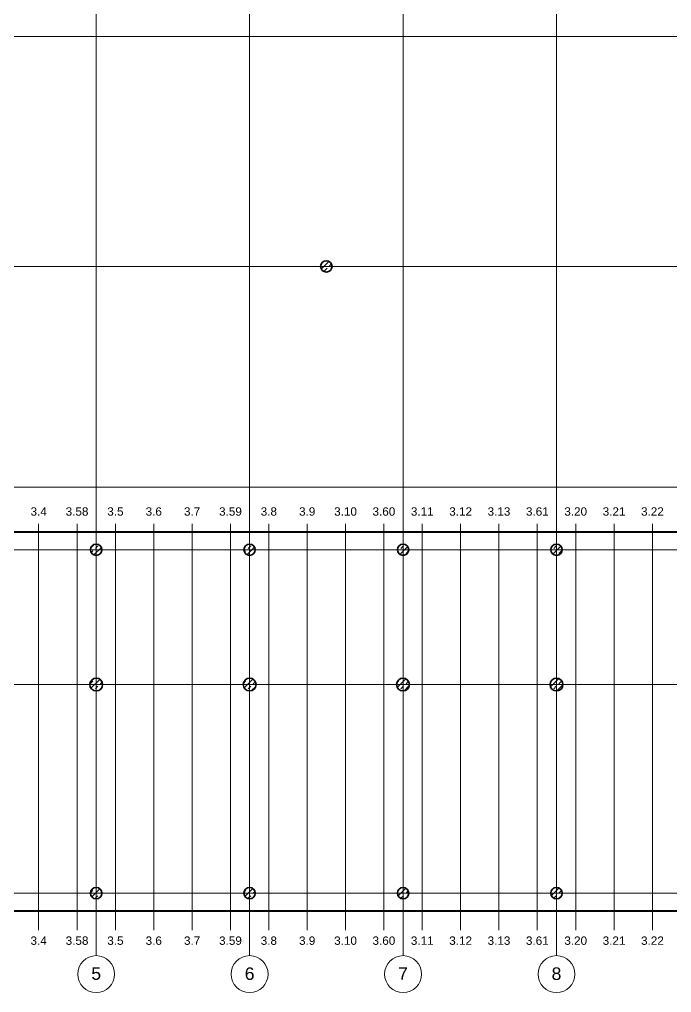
# Model space of a CAD drawing. Header units: millimetres. Extents: x -309577 to 26510, y -302335 to 26695.
# Drawn here: x -274339 to -251391, y -297783 to -263503 of the extents above; entities that cross this region are included whole.
import ezdxf

# ---------------------------------------------------------------- set-up
doc = ezdxf.new("R2010")
doc.units = ezdxf.units.MM
doc.linetypes.add('Rasterlinie', pattern=[22.225, 12.7, -3.175, 3.175, -3.175])
for name, color, linetype, lineweight in [('A-FLOR-OTLN', 6, 'Continuous', 9), ('A-GLAZ', 6, 'Continuous', 9), ('S-COLS', 6, 'Continuous', 9), ('S-GRID', 1, 'Continuous', 9)]:
    doc.layers.add(name, color=color, linetype=linetype, lineweight=lineweight)

# ---------------------------------------------------------------- blocks, each defined once
blk = doc.blocks.new('STB Stütze - rund - STB d_40-V15-Ebene 0')
at = {"layer": 'S-COLS'}
h = blk.add_hatch(dxfattribs=at)
h.set_pattern_fill('FP_20', color=256, style=0, pattern_type=2)
h.set_pattern_definition([(45, (271638.7, 294282.99), (-179.60512, 179.60512), []), (45, (271818.3, 294282.99), (-179.60512, 179.60512), [127, -127])])
h.paths.add_polyline_path([(24, -199), (71, -187), (114, -165), (150, -133), (177, -93), (194, -48), (200, 0), (194, 48), (177, 93), (150, 133), (114, 165), (71, 187), (24, 199), (-24, 199), (-71, 187), (-114, 165), (-150, 133), (-177, 93), (-194, 48), (-200, 0), (-194, -48), (-177, -93), (-150, -133), (-114, -165), (-71, -187), (-24, -199)], flags=0)
at = {"layer": 'S-COLS', "lineweight": 35}
for start, end in [(360, 180), (180, 360)]:
    blk.add_arc((0, 0), 200, start, end, dxfattribs=at)
blk = doc.blocks.new('STB Stütze - rund - STB d_45-V16-Ebene 0')
at = {"layer": 'S-COLS'}
h = blk.add_hatch(dxfattribs=at)
h.set_pattern_fill('FP_22', color=256, style=0, pattern_type=2)
h.set_pattern_definition([(45, (271638.7, 286932.85), (-179.60512, 179.60512), []), (45, (271818.3, 286932.85), (-179.60512, 179.60512), [127, -127])])
h.paths.add_polyline_path([(0, -225), (50, -219), (98, -203), (140, -176), (176, -140), (203, -98), (219, -50), (225, 0), (219, 50), (203, 98), (176, 140), (140, 176), (98, 203), (50, 219), (0, 225), (-50, 219), (-98, 203), (-140, 176), (-176, 140), (-203, 98), (-219, 50), (-225, 0), (-219, -50), (-203, -98), (-176, -140), (-140, -176), (-98, -203), (-50, -219)], flags=0)
at = {"layer": 'S-COLS', "lineweight": 35}
for start, end in [(360, 180), (180, 360)]:
    blk.add_arc((0, 0), 225, start, end, dxfattribs=at)
blk = doc.blocks.new('STB Stütze - rund - STB d_45-V17-Ebene 0')
at = {"layer": 'S-COLS'}
h = blk.add_hatch(dxfattribs=at)
h.set_pattern_fill('FP_23', color=256, style=0, pattern_type=2)
h.set_pattern_definition([(45, (266238.7, 286932.85), (-179.60512, 179.60512), []), (45, (266418.3, 286932.85), (-179.60512, 179.60512), [127, -127])])
h.paths.add_polyline_path([(0, -225), (50, -219), (98, -203), (140, -176), (176, -140), (203, -98), (219, -50), (225, 0), (219, 50), (203, 98), (176, 140), (140, 176), (98, 203), (50, 219), (0, 225), (-50, 219), (-98, 203), (-140, 176), (-176, 140), (-203, 98), (-219, 50), (-225, 0), (-219, -50), (-203, -98), (-176, -140), (-140, -176), (-98, -203), (-50, -219)], flags=0)
at = {"layer": 'S-COLS', "lineweight": 35}
for start, end in [(360, 180), (180, 360)]:
    blk.add_arc((0, 0), 225, start, end, dxfattribs=at)
blk = doc.blocks.new('STB Stütze - rund - STB d_45-V18-Ebene 0')
at = {"layer": 'S-COLS'}
h = blk.add_hatch(dxfattribs=at)
h.set_pattern_fill('FP_24', color=256, style=0, pattern_type=2)
h.set_pattern_definition([(45, (260838.7, 286932.85), (-179.60512, 179.60512), []), (45, (261018.3, 286932.85), (-179.60512, 179.60512), [127, -127])])
h.paths.add_polyline_path([(0, -225), (50, -219), (98, -203), (140, -176), (176, -140), (203, -98), (219, -50), (225, 0), (219, 50), (203, 98), (176, 140), (140, 176), (98, 203), (50, 219), (0, 225), (-50, 219), (-98, 203), (-140, 176), (-176, 140), (-203, 98), (-219, 50), (-225, 0), (-219, -50), (-203, -98), (-176, -140), (-140, -176), (-98, -203), (-50, -219)], flags=0)
at = {"layer": 'S-COLS', "lineweight": 35}
for start, end in [(360, 180), (180, 360)]:
    blk.add_arc((0, 0), 225, start, end, dxfattribs=at)
blk = doc.blocks.new('STB Stütze - rund - STB d_45-V19-Ebene 0')
at = {"layer": 'S-COLS'}
h = blk.add_hatch(dxfattribs=at)
h.set_pattern_fill('FP_25', color=256, style=0, pattern_type=2)
h.set_pattern_definition([(45, (255438.7, 286932.85), (-179.60512, 179.60512), []), (45, (255618.3, 286932.85), (-179.60512, 179.60512), [127, -127])])
h.paths.add_polyline_path([(0, -225), (50, -219), (98, -203), (140, -176), (176, -140), (203, -98), (219, -50), (225, 0), (219, 50), (203, 98), (176, 140), (140, 176), (98, 203), (50, 219), (0, 225), (-50, 219), (-98, 203), (-140, 176), (-176, 140), (-203, 98), (-219, 50), (-225, 0), (-219, -50), (-203, -98), (-176, -140), (-140, -176), (-98, -203), (-50, -219)], flags=0)
at = {"layer": 'S-COLS', "lineweight": 35}
for start, end in [(360, 180), (180, 360)]:
    blk.add_arc((0, 0), 225, start, end, dxfattribs=at)
blk = doc.blocks.new('STB Stütze - rund - STB d_40-V21-Ebene 0')
at = {"layer": 'S-COLS'}
h = blk.add_hatch(dxfattribs=at)
h.set_pattern_fill('FP_27', color=256, style=0, pattern_type=2)
h.set_pattern_definition([(45, (271638.7, 282182.99), (-179.60512, 179.60512), []), (45, (271818.3, 282182.99), (-179.60512, 179.60512), [127, -127])])
h.paths.add_polyline_path([(24, -199), (71, -187), (114, -165), (150, -133), (177, -93), (194, -48), (200, 0), (194, 48), (177, 93), (150, 133), (114, 165), (71, 187), (24, 199), (-24, 199), (-71, 187), (-114, 165), (-150, 133), (-177, 93), (-194, 48), (-200, 0), (-194, -48), (-177, -93), (-150, -133), (-114, -165), (-71, -187), (-24, -199)], flags=0)
at = {"layer": 'S-COLS', "lineweight": 35}
for start, end in [(360, 180), (180, 360)]:
    blk.add_arc((0, 0), 200, start, end, dxfattribs=at)
blk = doc.blocks.new('STB Stütze - rund - STB d_40-V22-Ebene 0')
at = {"layer": 'S-COLS'}
h = blk.add_hatch(dxfattribs=at)
h.set_pattern_fill('FP_28', color=256, style=0, pattern_type=2)
h.set_pattern_definition([(45, (266238.7, 282182.99), (-179.60512, 179.60512), []), (45, (266418.3, 282182.99), (-179.60512, 179.60512), [127, -127])])
h.paths.add_polyline_path([(24, -199), (71, -187), (114, -165), (150, -133), (177, -93), (194, -48), (200, 0), (194, 48), (177, 93), (150, 133), (114, 165), (71, 187), (24, 199), (-24, 199), (-71, 187), (-114, 165), (-150, 133), (-177, 93), (-194, 48), (-200, 0), (-194, -48), (-177, -93), (-150, -133), (-114, -165), (-71, -187), (-24, -199)], flags=0)
at = {"layer": 'S-COLS', "lineweight": 35}
for start, end in [(360, 180), (180, 360)]:
    blk.add_arc((0, 0), 200, start, end, dxfattribs=at)
blk = doc.blocks.new('STB Stütze - rund - STB d_40-V23-Ebene 0')
at = {"layer": 'S-COLS'}
h = blk.add_hatch(dxfattribs=at)
h.set_pattern_fill('FP_29', color=256, style=0, pattern_type=2)
h.set_pattern_definition([(45, (260838.7, 282182.99), (-179.60512, 179.60512), []), (45, (261018.3, 282182.99), (-179.60512, 179.60512), [127, -127])])
h.paths.add_polyline_path([(24, -199), (71, -187), (114, -165), (150, -133), (177, -93), (194, -48), (200, 0), (194, 48), (177, 93), (150, 133), (114, 165), (71, 187), (24, 199), (-24, 199), (-71, 187), (-114, 165), (-150, 133), (-177, 93), (-194, 48), (-200, 0), (-194, -48), (-177, -93), (-150, -133), (-114, -165), (-71, -187), (-24, -199)], flags=0)
at = {"layer": 'S-COLS', "lineweight": 35}
for start, end in [(360, 180), (180, 360)]:
    blk.add_arc((0, 0), 200, start, end, dxfattribs=at)
blk = doc.blocks.new('STB Stütze - rund - STB d_40-V25-Ebene 0')
at = {"layer": 'S-COLS'}
h = blk.add_hatch(dxfattribs=at)
h.set_pattern_fill('FP_31', color=256, style=0, pattern_type=2)
h.set_pattern_definition([(45, (255438.7, 282182.99), (-179.60512, 179.60512), []), (45, (255618.3, 282182.99), (-179.60512, 179.60512), [127, -127])])
h.paths.add_polyline_path([(24, -199), (71, -187), (114, -165), (150, -133), (177, -93), (194, -48), (200, 0), (194, 48), (177, 93), (150, 133), (114, 165), (71, 187), (24, 199), (-24, 199), (-71, 187), (-114, 165), (-150, 133), (-177, 93), (-194, 48), (-200, 0), (-194, -48), (-177, -93), (-150, -133), (-114, -165), (-71, -187), (-24, -199)], flags=0)
at = {"layer": 'S-COLS', "lineweight": 35}
for start, end in [(360, 180), (180, 360)]:
    blk.add_arc((0, 0), 200, start, end, dxfattribs=at)
blk = doc.blocks.new('STB Stütze - rund - STB d_40-V27-Ebene 0')
at = {"layer": 'S-COLS'}
h = blk.add_hatch(dxfattribs=at)
h.set_pattern_fill('FP_33', color=256, style=0, pattern_type=2)
h.set_pattern_definition([(45, (255438.7, 294282.99), (-179.60512, 179.60512), []), (45, (255618.3, 294282.99), (-179.60512, 179.60512), [127, -127])])
h.paths.add_polyline_path([(24, -199), (71, -187), (114, -165), (150, -133), (177, -93), (194, -48), (200, 0), (194, 48), (177, 93), (150, 133), (114, 165), (71, 187), (24, 199), (-24, 199), (-71, 187), (-114, 165), (-150, 133), (-177, 93), (-194, 48), (-200, 0), (-194, -48), (-177, -93), (-150, -133), (-114, -165), (-71, -187), (-24, -199)], flags=0)
at = {"layer": 'S-COLS', "lineweight": 35}
for start, end in [(360, 180), (180, 360)]:
    blk.add_arc((0, 0), 200, start, end, dxfattribs=at)
blk = doc.blocks.new('STB Stütze - rund - STB d_40-V29-Ebene 0')
at = {"layer": 'S-COLS'}
h = blk.add_hatch(dxfattribs=at)
h.set_pattern_fill('FP_35', color=256, style=0, pattern_type=2)
h.set_pattern_definition([(45, (260838.7, 294282.99), (-179.60512, 179.60512), []), (45, (261018.3, 294282.99), (-179.60512, 179.60512), [127, -127])])
h.paths.add_polyline_path([(24, -199), (71, -187), (114, -165), (150, -133), (177, -93), (194, -48), (200, 0), (194, 48), (177, 93), (150, 133), (114, 165), (71, 187), (24, 199), (-24, 199), (-71, 187), (-114, 165), (-150, 133), (-177, 93), (-194, 48), (-200, 0), (-194, -48), (-177, -93), (-150, -133), (-114, -165), (-71, -187), (-24, -199)], flags=0)
at = {"layer": 'S-COLS', "lineweight": 35}
for start, end in [(360, 180), (180, 360)]:
    blk.add_arc((0, 0), 200, start, end, dxfattribs=at)
blk = doc.blocks.new('STB Stütze - rund - STB d_40-V30-Ebene 0')
at = {"layer": 'S-COLS'}
h = blk.add_hatch(dxfattribs=at)
h.set_pattern_fill('FP_36', color=256, style=0, pattern_type=2)
h.set_pattern_definition([(45, (266238.7, 294282.99), (-179.60512, 179.60512), []), (45, (266418.3, 294282.99), (-179.60512, 179.60512), [127, -127])])
h.paths.add_polyline_path([(24, -199), (71, -187), (114, -165), (150, -133), (177, -93), (194, -48), (200, 0), (194, 48), (177, 93), (150, 133), (114, 165), (71, 187), (24, 199), (-24, 199), (-71, 187), (-114, 165), (-150, 133), (-177, 93), (-194, 48), (-200, 0), (-194, -48), (-177, -93), (-150, -133), (-114, -165), (-71, -187), (-24, -199)], flags=0)
at = {"layer": 'S-COLS', "lineweight": 35}
for start, end in [(360, 180), (180, 360)]:
    blk.add_arc((0, 0), 200, start, end, dxfattribs=at)
blk = doc.blocks.new('Systemelement - Verglasung-392770-Ebene 0')
at = {"layer": 'A-GLAZ'}
for p, q in [((2702.5, 15), (-2702.5, 15)), ((-2702.5, 15), (-2702.5, -15)), ((2702.5, -15), (2702.5, 15)), ((-2702.5, -15), (2702.5, -15))]:
    blk.add_line(p, q, dxfattribs=at)
blk = doc.blocks.new('Systemelement - Verglasung-392771-Ebene 0')
at = {"layer": 'A-GLAZ'}
for p, q in [((45862, 15), (-45862, 15)), ((-45862, 15), (-45862, -15)), ((-45862, -15), (45862, -15))]:
    blk.add_line(p, q, dxfattribs=at)
blk = doc.blocks.new('Systemelement - Verglasung-392772-Ebene 0')
at = {"layer": 'A-GLAZ'}
for p, q in [((14262.5, 15), (-14262.5, 15)), ((-14262.5, 15), (-14262.5, -15)), ((14262.5, -15), (14262.5, 15)), ((-14262.5, -15), (14262.5, -15))]:
    blk.add_line(p, q, dxfattribs=at)
blk = doc.blocks.new('STB Stütze - rund - STB d_40-V88-Ebene 0')
at = {"layer": 'S-COLS'}
h = blk.add_hatch(dxfattribs=at)
h.set_pattern_fill('FP_100', color=256, style=0, pattern_type=2)
h.set_pattern_definition([(45, (263538.7, 272202.99), (-179.60512, 179.60512), []), (45, (263718.3, 272202.99), (-179.60512, 179.60512), [127, -127])])
h.paths.add_polyline_path([(24, -199), (71, -187), (114, -165), (150, -133), (177, -93), (194, -48), (200, 0), (194, 48), (177, 93), (150, 133), (114, 165), (71, 187), (24, 199), (-24, 199), (-71, 187), (-114, 165), (-150, 133), (-177, 93), (-194, 48), (-200, 0), (-194, -48), (-177, -93), (-150, -133), (-114, -165), (-71, -187), (-24, -199)], flags=0)
at = {"layer": 'S-COLS', "lineweight": 35}
for start, end in [(360, 180), (180, 360)]:
    blk.add_arc((0, 0), 200, start, end, dxfattribs=at)
blk = doc.blocks.new('Raster - Rasterbeschriftung-194804-Ebene 0')
at = {"layer": 'S-GRID'}
blk.add_circle((0, 0), 6.5, dxfattribs=at)

msp = doc.modelspace()

# ---------------------------------------------------------------- linework, layer by layer
at = {"layer": 'A-FLOR-OTLN'}
for p, q in [((-276839, -294283), (-271839, -294283)), ((-271439, -294283), (-266439, -294283)), ((-266039, -294283), (-261039, -294283)), ((-260639, -294283), (-255639, -294283)), ((-255239, -294283), (-250239, -294283))]:
    msp.add_line(p, q, dxfattribs=at)
at = {"layer": 'S-GRID', "linetype": 'Rasterlinie'}
for p, q in [((-271639, -235883), (-271639, -296483)), ((-266239, -296483), (-266239, -235883)), ((-260839, -235883), (-260839, -296483)), ((-255439, -296483), (-255439, -235883)), ((-175468, -264103), (-297439, -264103)), ((-175468, -272203), (-297439, -272203)), ((-297439, -279983), (-175468, -279983)), ((-297439, -282183), (-175468, -282183)), ((-175468, -286933), (-297439, -286933)), ((-297439, -294283), (-175468, -294283))]:
    msp.add_line(p, q, dxfattribs=at)
at = {"layer": 'S-GRID', "lineweight": 18}
for p, q in [((-273664, -295585), (-273664, -281267)), ((-272314, -295585), (-272314, -281267)), ((-270964, -295585), (-270964, -281267)), ((-269614, -295585), (-269614, -281267)), ((-268264, -295585), (-268264, -281267)), ((-266914, -295585), (-266914, -281267)), ((-265564, -295585), (-265564, -281267)), ((-264214, -295585), (-264214, -281267)), ((-262864, -295585), (-262864, -281267)), ((-261514, -295585), (-261514, -281267)), ((-260164, -295585), (-260164, -281267)), ((-258814, -295585), (-258814, -281267)), ((-257464, -295585), (-257464, -281267)), ((-256114, -295585), (-256114, -281267)), ((-254764, -295585), (-254764, -281267)), ((-253414, -295585), (-253414, -281267)), ((-252064, -295585), (-252064, -281267))]:
    msp.add_line(p, q, dxfattribs=at)

# ---------------------------------------------------------------- block references
at = {"layer": 'A-GLAZ'}
for name, p in [('Systemelement - Verglasung-392772-Ebene 0', (-263539, -281558)), ('Systemelement - Verglasung-392770-Ebene 0', (-274341, -294908)), ('Systemelement - Verglasung-392771-Ebene 0', (-225776, -294908))]:
    msp.add_blockref(name, p, dxfattribs=at)
at = {"layer": 'S-COLS'}
for name, p in [('STB Stütze - rund - STB d_40-V88-Ebene 0', (-263539, -272203)), ('STB Stütze - rund - STB d_40-V21-Ebene 0', (-271639, -282183)), ('STB Stütze - rund - STB d_40-V22-Ebene 0', (-266239, -282183)), ('STB Stütze - rund - STB d_40-V23-Ebene 0', (-260839, -282183)), ('STB Stütze - rund - STB d_40-V25-Ebene 0', (-255439, -282183)), ('STB Stütze - rund - STB d_45-V16-Ebene 0', (-271639, -286933)), ('STB Stütze - rund - STB d_45-V17-Ebene 0', (-266239, -286933)), ('STB Stütze - rund - STB d_45-V18-Ebene 0', (-260839, -286933)), ('STB Stütze - rund - STB d_45-V19-Ebene 0', (-255439, -286933)), ('STB Stütze - rund - STB d_40-V15-Ebene 0', (-271639, -294283)), ('STB Stütze - rund - STB d_40-V30-Ebene 0', (-266239, -294283)), ('STB Stütze - rund - STB d_40-V29-Ebene 0', (-260839, -294283)), ('STB Stütze - rund - STB d_40-V27-Ebene 0', (-255439, -294283))]:
    msp.add_blockref(name, p, dxfattribs=at)
at = {"layer": 'S-GRID', "xscale": 99.99999999999993, "yscale": 99.99999999999993, "zscale": 99.99999999999993, "rotation": 180}
for p in [(-271639, -297133), (-260839, -297133)]:
    msp.add_blockref('Raster - Rasterbeschriftung-194804-Ebene 0', p, dxfattribs=at)
at = {"layer": 'S-GRID', "xscale": 99.99999999999993, "yscale": 99.99999999999993, "zscale": 99.99999999999993}
for p in [(-266239, -297133), (-255439, -297133)]:
    msp.add_blockref('Raster - Rasterbeschriftung-194804-Ebene 0', p, dxfattribs=at)

# ---------------------------------------------------------------- texts
at = {"layer": 'S-GRID', "char_height": 295.06, "attachment_point": 2, "line_spacing_factor": 0.938532}
for s, insert, width in [('\\fArial|b0|i0|c0|p34|;3.4', (-273663, -280689), 684), ('\\fArial|b0|i0|c0|p34|;3.58', (-272313, -280689), 957.6), ('\\fArial|b0|i0|c0|p34|;3.5', (-270963, -280689), 684), ('\\fArial|b0|i0|c0|p34|;3.6', (-269613, -280689), 684), ('\\fArial|b0|i0|c0|p34|;3.7', (-268263, -280689), 684), ('\\fArial|b0|i0|c0|p34|;3.59', (-266913, -280689), 957.6), ('\\fArial|b0|i0|c0|p34|;3.8', (-265563, -280689), 684), ('\\fArial|b0|i0|c0|p34|;3.9', (-264213, -280689), 684), ('\\fArial|b0|i0|c0|p34|;3.10', (-262863, -280689), 957.6), ('\\fArial|b0|i0|c0|p34|;3.60', (-261513, -280689), 957.6), ('\\fArial|b0|i0|c0|p34|;3.11', (-260163, -280689), 957.6), ('\\fArial|b0|i0|c0|p34|;3.12', (-258813, -280689), 957.6), ('\\fArial|b0|i0|c0|p34|;3.13', (-257463, -280689), 957.6), ('\\fArial|b0|i0|c0|p34|;3.61', (-256113, -280689), 957.6), ('\\fArial|b0|i0|c0|p34|;3.20', (-254763, -280689), 957.6), ('\\fArial|b0|i0|c0|p34|;3.21', (-253413, -280689), 957.6), ('\\fArial|b0|i0|c0|p34|;3.22', (-252063, -280689), 957.6), ('\\fArial|b0|i0|c0|p34|;3.4', (-273663, -295807), 684), ('\\fArial|b0|i0|c0|p34|;3.58', (-272313, -295807), 957.6), ('\\fArial|b0|i0|c0|p34|;3.5', (-270963, -295807), 684), ('\\fArial|b0|i0|c0|p34|;3.6', (-269613, -295807), 684), ('\\fArial|b0|i0|c0|p34|;3.7', (-268263, -295807), 684), ('\\fArial|b0|i0|c0|p34|;3.59', (-266913, -295807), 957.6), ('\\fArial|b0|i0|c0|p34|;3.8', (-265563, -295807), 684), ('\\fArial|b0|i0|c0|p34|;3.9', (-264213, -295807), 684), ('\\fArial|b0|i0|c0|p34|;3.10', (-262863, -295807), 957.6), ('\\fArial|b0|i0|c0|p34|;3.60', (-261513, -295807), 957.6), ('\\fArial|b0|i0|c0|p34|;3.11', (-260163, -295807), 957.6), ('\\fArial|b0|i0|c0|p34|;3.12', (-258813, -295807), 957.6), ('\\fArial|b0|i0|c0|p34|;3.13', (-257463, -295807), 957.6), ('\\fArial|b0|i0|c0|p34|;3.61', (-256113, -295807), 957.6), ('\\fArial|b0|i0|c0|p34|;3.20', (-254763, -295807), 957.6), ('\\fArial|b0|i0|c0|p34|;3.21', (-253413, -295807), 957.6), ('\\fArial|b0|i0|c0|p34|;3.22', (-252063, -295807), 957.6)]:
    msp.add_mtext(s, dxfattribs=dict(at, insert=insert, width=width))

# ---------------------------------------------------------------- next in the draw order: texts
at = {"layer": 'S-GRID', "char_height": 442.59, "width": 410.36, "attachment_point": 2, "line_spacing_factor": 0.938532, "bg_fill": 3, "box_fill_scale": 1.25, "bg_fill_color": 0, "bg_fill_transparency": 0}
for s, insert in [('\\fArial|b0|i0|c0|p34|;5', (-271639, -296892)), ('\\fArial|b0|i0|c0|p34|;6', (-266239, -296897)), ('\\fArial|b0|i0|c0|p34|;7', (-260839, -296892)), ('\\fArial|b0|i0|c0|p34|;8', (-255439, -296897))]:
    msp.add_mtext(s, dxfattribs=dict(at, insert=insert))

doc.saveas('drawing.dxf')
